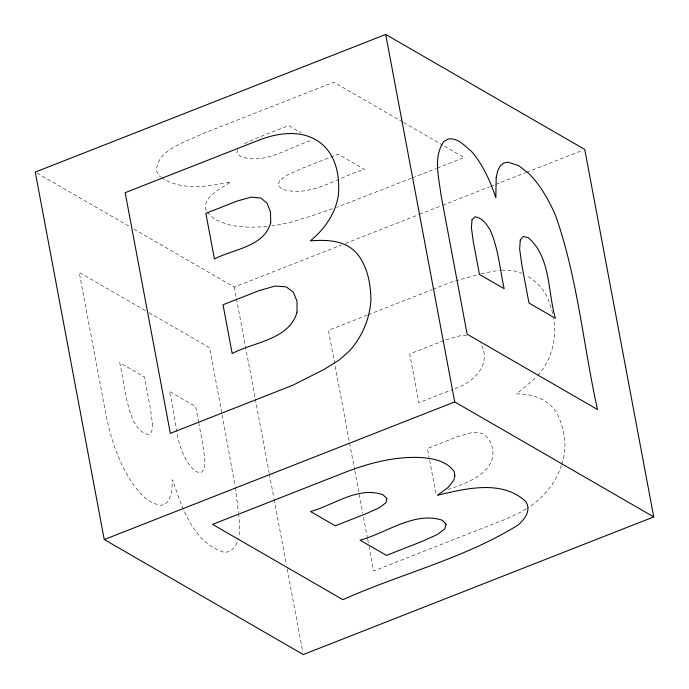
<?xml version="1.0" encoding="UTF-8"?>
<svg xmlns="http://www.w3.org/2000/svg" width="689" height="689" viewBox="0 0 689 689"><rect width="100%" height="100%" fill="white"/><g stroke="black" fill="none" stroke-linecap="round" stroke-linejoin="round"><path stroke-width="0.52" stroke-dasharray="3.44 2.58" d="M237.653 149.634L236.861 152.725L240.306 156.291C264.946 165.816 289.449 146.542 312.375 140.237M561.397 465.325C555.834 483.204 543.078 498.621 527.068 508.215M561.699 464.3C567.814 447.523 564.704 429.092 556.988 413.383C548.72 399.37 532.227 393.402 516.561 393.962L536.438 377.055M537.747 375.393C551.605 360.166 556.996 338.824 553.586 318.662M526.189 508.792L521.823 511.66L506.398 518.877L373.627 571.026L369.071 546.747M454.869 388.587C473.954 382.412 492.575 363.87 480.5 343.165M244.414 143.717L257.333 137.869L288.648 125.57L301.007 132.71M411.385 178.244L336.62 207.346M412.375 177.848L436.266 168.469M437.265 168.073L464.136 157.523L443.656 145.689M133.838 229.058L234.286 287.089L341.425 245.008M345.43 243.432L418.524 214.727M419.532 214.331L441.554 205.684M442.562 205.288L489.621 186.805M490.62 186.409L494.624 184.833M495.632 184.445L525.673 172.646M526.672 172.25L582.748 150.228M367.263 315.114L328.438 330.367L354.602 469.691M368.253 314.727L431.96 289.707M432.959 289.32L450.873 282.275L480.233 273.938M443.914 340.538L409.705 353.974L418.852 402.729L452.862 389.371M447.764 489.552C470.174 482.438 504.977 468.494 488.768 438.747L482.515 433.338L472.654 432.391L458.297 436.413L427.456 448.53L429.118 457.375M332.554 208.733L308.147 217.061L290.672 222.237L276.944 225.174A71.329 28.878 -10.6 0 1 271.793 225.897M481.249 273.654L499.611 270.097M445.869 339.772L461.802 335.336L468.916 336.034M501.626 270.148L511.686 270.381A71.329 58.996 -60 0 1 521.788 273.344M402.686 122.013L333.795 82.206L201.024 134.355C185.651 142.347 156.722 149.565 156.515 171.036L159.245 175.841L160.813 177.056M403.625 122.556L442.726 145.146M37.12 173.172L130.118 226.905M145.327 310.593L79.226 272.396L105.365 411.6C110.085 436.068 117.63 460.355 131.211 481.439C138.558 492.135 147.635 503.685 161.459 505.295L165.429 503.892L168.684 500.576L171.57 492.514L172.526 479.673C181.844 507.026 192.791 542.174 223.477 552.104A71.329 27.818 68.6 0 0 238.282 538.712M149.057 312.746L209.577 347.704L222.022 413.994M161.605 177.667C181.956 191.189 208.233 186.469 230.703 181.896C221.453 188.786 201.033 196.572 206.442 211.695M207.208 212.393L214.916 219.421L226.612 224.166A71.329 28.878 -10.6 0 0 267.651 226.362M552.802 313.504L548.031 298.544A71.329 58.996 -60 0 0 526.491 275.583M429.669 460.33L436.025 494.168M354.801 470.751L362.724 512.969M363.525 517.189L367.487 538.298M367.685 539.358L368.873 545.688M234.286 287.089L236.267 297.648M236.465 298.707L255.102 397.958M255.3 399.017L269.175 472.93M269.373 473.989L273.938 498.276M274.136 499.327L286.426 564.799M287.218 569.019L302.884 652.44M222.22 415.054L235.121 486.494M198.621 422.348L195.65 406.544L169.244 391.292C177.09 417.482 173.542 451.829 195.736 471.569L200.955 472.835L204.168 469.424L204.926 460.312L202.773 444.465L198.82 423.399M235.268 487.536L238.523 512.513M238.609 513.538L239.522 523.873L239.186 534.147A71.329 27.818 68.6 0 1 238.549 537.618M152.467 423.58L151.813 431.633L148.807 434.449C141.4 433.639 136.999 426.965 133.537 421.074C125.45 402.617 124.011 382.171 119.722 362.672L144.44 376.961L150.512 409.292L152.467 423.58M279.605 180.596L278.106 185.143L281.465 188.881C310.084 198.733 338.049 176.694 364.584 169.442L338.17 154.181L302.161 168.323L287.21 175.049L279.605 180.596"/><path stroke-width="1.03" d="M385.719 34.45L35.26 172.095L104.254 539.556L303.281 654.55L653.74 516.905L584.746 149.444L385.719 34.45L454.714 401.911L653.74 516.905M104.254 539.556L454.714 401.911M496.192 177.538L495.83 197.398C489.982 180.931 482.963 164.447 471.285 151.201C464.558 145.775 457.772 137.481 448.126 139.006L443.716 141.65C432.907 157.195 438.979 177.702 441.003 194.987L467.142 334.191L597.484 409.507C583.247 345.215 577.701 278.477 555.773 216.079A71.329 27.818 68.6 0 0 528.678 173.387L518.645 165.644L507.827 162.122L503.642 163.112L500.266 165.928L497.768 170.7L496.192 177.538M520.273 239.987L519.652 249.194L521.892 265.291L528.988 303.039L555.394 318.301C547.591 291.878 551.036 257.066 528.101 237.559L523.252 236.491L520.273 239.987M472.043 219.731L471.397 227.68L473.291 241.598L479.458 274.429L504.176 288.708C499.895 269.192 498.423 248.755 490.31 230.281C486.744 224.468 482.334 217.595 474.91 216.828L472.043 219.731M386.848 498.552L385.943 502.755L379.355 507.707L366.092 513.701L335.25 525.819L310.532 511.539C333.665 505.261 358.142 485.823 383.058 494.788L386.848 498.552M338.454 194.531C335.948 213.151 324.631 229.136 310.377 240.857C326.93 239.557 345.947 240.142 357.427 254.06C367.625 266.988 370.785 284.023 370.897 300.154A71.329 58.996 -60 0 1 349.392 351.037L339.074 360.106L323.942 369.493L292.773 385.254L170.338 433.347L125.157 192.687L257.919 140.539C278.141 132.434 303.573 128.852 321.608 143.837C336.378 156.179 339.763 176.289 338.454 194.531M454.878 475.737L453.672 480.431L448.194 487.364L437.644 495.176C465.609 488.665 501.704 479.38 525.535 501.325A71.329 28.878 -10.6 0 1 518.025 525.052C463.998 558.667 400.602 573.73 342.915 599.688L212.574 524.381L345.344 472.232C368.598 463.241 393.247 456.747 418.361 457.418C431.297 458.125 445.921 460.131 454.094 471.44L454.878 475.737M446.084 524.208L444.775 528.928L437.326 534.535L422.633 541.201L386.46 555.403L360.054 540.15C386.193 533.234 414.158 511.023 442.372 520.247L446.084 524.208M270.734 222.564C264.24 246.989 233.356 248.987 214.425 258.978L205.856 213.34L237.171 201.042L251.166 197.132L260.907 198.062L267.108 203.212L270.484 211.928L270.734 222.564M297.045 312.169C289.173 339.884 253.681 341.985 232.184 353.535L223.029 304.779L259.038 290.637L275.178 286.038L286.323 286.882L293.316 292.222L296.985 301.11L297.045 312.169"/></g></svg>
